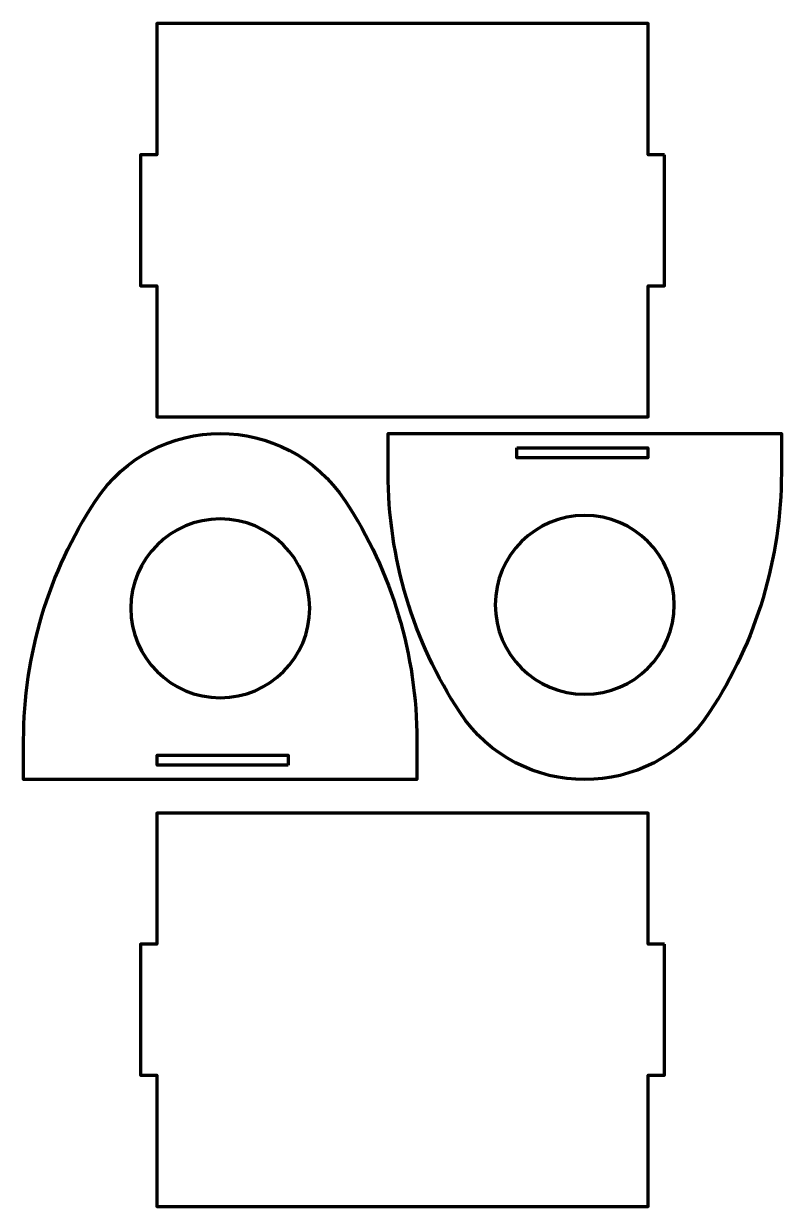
# Model space of a CAD drawing. Header units: centimetres. Extents: x -55.4 to -32.2, y -32.5 to 3.6.
import ezdxf

# ---------------------------------------------------------------- set-up
doc = ezdxf.new("R2010")
doc.units = ezdxf.units.CM
doc.header["$MEASUREMENT"] = 0
doc.layers.add('Capa 1', color=7, linetype='Continuous', lineweight=0)

msp = doc.modelspace()

# ---------------------------------------------------------------- linework, layer by layer
at = {"layer": 'Capa 1', "color": 250, "lineweight": 106}
for points in [[(-35.8, -0.428), (-36.299, -0.428), (-36.299, 3.572), (-51.299, 3.572), (-51.299, -0.428), (-51.798, -0.428), (-51.798, -4.428), (-51.299, -4.428), (-51.299, -8.428), (-36.299, -8.428), (-36.299, -4.428), (-35.8, -4.428)], [(-40.312, -9.378), (-36.312, -9.378), (-36.312, -9.678), (-40.312, -9.678)], [(-47.286, -19.058), (-51.286, -19.058), (-51.286, -18.758), (-47.286, -18.758)], [(-35.8, -24.523), (-36.299, -24.523), (-36.299, -20.523), (-51.299, -20.523), (-51.299, -24.523), (-51.798, -24.523), (-51.798, -28.523), (-51.299, -28.523), (-51.299, -32.523), (-36.299, -32.523), (-36.299, -28.523), (-35.8, -28.523)]]:
    msp.add_lwpolyline(points, close=True, dxfattribs=at)
for points, knots in [([(-53.172, -10.994), (-53.172, -10.994), (-53.172, -10.994), (-53.172, -10.994), (-54.6, -13.163), (-55.361, -15.702), (-55.361, -18.299), (-55.361, -18.299), (-55.361, -19.497), (-55.361, -19.497), (-55.361, -19.497), (-43.361, -19.497), (-43.361, -19.497), (-43.361, -19.497), (-43.361, -18.299), (-43.361, -18.299), (-43.361, -15.702), (-44.121, -13.163), (-45.549, -10.994), (-45.549, -10.994), (-45.549, -10.994), (-45.549, -10.994), (-47.352, -8.254), (-51.37, -8.254), (-53.172, -10.994)], [0, 0, 0, 0, 1, 1, 1, 2, 2, 2, 3, 3, 3, 4, 4, 4, 5, 5, 5, 6, 6, 6, 7, 7, 7, 8, 8, 8, 8]), ([(-34.425, -17.443), (-34.425, -17.443), (-34.425, -17.443), (-34.425, -17.443), (-32.998, -15.274), (-32.237, -12.734), (-32.237, -10.137), (-32.237, -10.137), (-32.237, -8.939), (-32.237, -8.939), (-32.237, -8.939), (-44.237, -8.939), (-44.237, -8.939), (-44.237, -8.939), (-44.237, -10.137), (-44.237, -10.137), (-44.237, -12.734), (-43.476, -15.274), (-42.049, -17.443), (-42.049, -17.443), (-42.049, -17.443), (-42.049, -17.443), (-40.246, -20.182), (-36.228, -20.182), (-34.425, -17.443)], [0, 0, 0, 0, 1, 1, 1, 2, 2, 2, 3, 3, 3, 4, 4, 4, 5, 5, 5, 6, 6, 6, 7, 7, 7, 8, 8, 8, 8]), ([(-46.631, -14.271), (-46.631, -15.778), (-47.853, -17), (-49.361, -17), (-50.868, -17), (-52.09, -15.778), (-52.09, -14.271), (-52.09, -12.764), (-50.868, -11.542), (-49.361, -11.542), (-47.853, -11.542), (-46.631, -12.764), (-46.631, -14.271)], [0, 0, 0, 0, 1, 1, 1, 2, 2, 2, 3, 3, 3, 4, 4, 4, 4]), ([(-40.967, -14.165), (-40.967, -12.658), (-39.745, -11.436), (-38.237, -11.436), (-36.73, -11.436), (-35.508, -12.658), (-35.508, -14.165), (-35.508, -15.673), (-36.73, -16.895), (-38.237, -16.895), (-39.745, -16.895), (-40.967, -15.673), (-40.967, -14.165)], [0, 0, 0, 0, 1, 1, 1, 2, 2, 2, 3, 3, 3, 4, 4, 4, 4])]:
    msp.add_open_spline(points, degree=3, knots=knots, dxfattribs=at)

doc.saveas('drawing.dxf')
